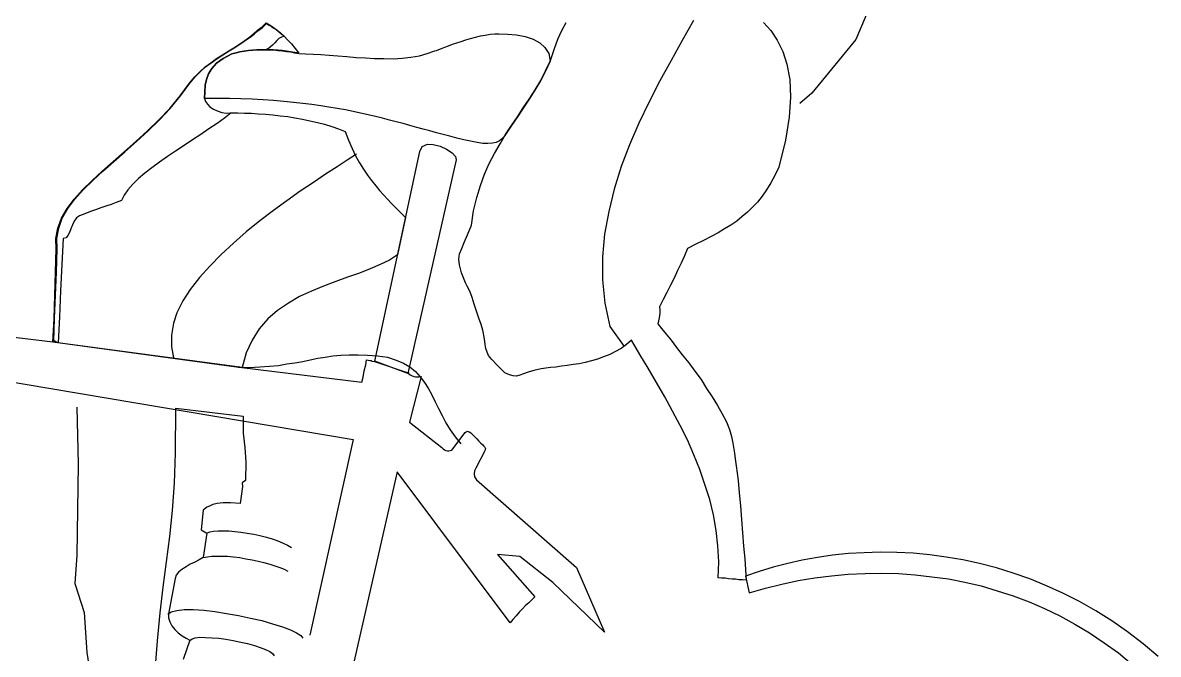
# Model space of a CAD drawing. Header units: millimetres. Extents: x 0 to 35, y -2 to 2.
# Drawn here: x 27.351 to 28.189, y 0.568 to 1.034 of the extents above; entities that cross this region are included whole.
import ezdxf

# ---------------------------------------------------------------- set-up
doc = ezdxf.new("R2010")
doc.units = ezdxf.units.MM
doc.layers.add('45-Biciklisti', color=7, linetype='Continuous')

# ---------------------------------------------------------------- blocks, each defined once
blk = doc.blocks.new('Cyclist 10 - Side view')
for p, q in [((-0.02385, 1.0461), (-0.03409, 1.02169)), ((-0.03409, 1.02169), (-0.06647, 0.98217)), ((-0.06647, 0.98217), (-0.07545, 0.97446)), ((-0.98946, 0.82526), (-0.40488, 0.72655)), ((-0.60883, 0.75034), (-0.60781, 0.7083)), ((-0.40488, 0.72655), (-0.43679, 0.58207)), ((-0.60781, 0.7083), (-0.60867, 0.64122)), ((-0.60867, 0.64122), (-0.61025, 0.62035)), ((-0.61025, 0.62035), (-0.60348, 0.59886)), ((-0.60348, 0.59886), (-0.60151, 0.56933)), ((-0.60151, 0.56933), (-0.59568, 0.53531))]:
    blk.add_line(p, q)
at = {"linetype": 'Continuous'}
for p, q in [((-0.4754, 1.02852), (-0.47212, 1.0311)), ((-0.47518, 1.02799), (-0.4719, 1.03057)), ((-0.47212, 1.0311), (-0.46907, 1.03396)), ((-0.4719, 1.03057), (-0.46885, 1.03343)), ((-0.46907, 1.03396), (-0.46536, 1.03188)), ((-0.46885, 1.03343), (-0.46687, 1.03226)), ((-0.46687, 1.03226), (-0.46515, 1.03135)), ((-0.46536, 1.03188), (-0.46195, 1.02931)), ((-0.46515, 1.03135), (-0.46343, 1.03019)), ((-0.25089, 1.0283), (-0.24786, 1.03425)), ((-0.15377, 1.03564), (-0.16209, 1.02107)), ((-0.10212, 1.03432), (-0.09691, 1.02826)), ((-0.4839, 1.0217), (-0.48116, 1.0238)), ((-0.48364, 1.02168), (-0.48093, 1.02353)), ((-0.48116, 1.0238), (-0.47816, 1.02616)), ((-0.48093, 1.02353), (-0.47793, 1.02562)), ((-0.47816, 1.02616), (-0.4754, 1.02852)), ((-0.47793, 1.02562), (-0.47518, 1.02799)), ((-0.46343, 1.03019), (-0.46172, 1.02903)), ((-0.46195, 1.02931), (-0.45878, 1.027)), ((-0.46172, 1.02903), (-0.46025, 1.02789)), ((-0.45964, 1.02244), (-0.46129, 1.02101)), ((-0.46025, 1.02789), (-0.4588, 1.02675)), ((-0.45777, 1.02332), (-0.45964, 1.02244)), ((-0.4588, 1.02675), (-0.45736, 1.02536)), ((-0.45878, 1.027), (-0.4559, 1.02421)), ((-0.45592, 1.02396), (-0.45777, 1.02332)), ((-0.45736, 1.02536), (-0.45592, 1.02396)), ((-0.4559, 1.02421), (-0.45328, 1.02144)), ((-0.32169, 1.02154), (-0.31827, 1.02257)), ((-0.31827, 1.02257), (-0.31461, 1.02333)), ((-0.31461, 1.02333), (-0.31092, 1.02434)), ((-0.31092, 1.02434), (-0.30754, 1.02485)), ((-0.30754, 1.02485), (-0.30387, 1.02561)), ((-0.30387, 1.02561), (-0.30051, 1.02586)), ((-0.30051, 1.02586), (-0.29742, 1.02589)), ((-0.29742, 1.02589), (-0.291, 1.02566)), ((-0.291, 1.02566), (-0.28434, 1.02516)), ((-0.28434, 1.02516), (-0.278, 1.02391)), ((-0.278, 1.02391), (-0.27222, 1.02193)), ((-0.25395, 1.02184), (-0.25089, 1.0283)), ((-0.09691, 1.02826), (-0.09203, 1.02119)), ((-0.49663, 1.01339), (-0.49177, 1.01636)), ((-0.49637, 1.01337), (-0.49151, 1.01634)), ((-0.49177, 1.01636), (-0.48933, 1.01798)), ((-0.49151, 1.01634), (-0.48907, 1.01796)), ((-0.48933, 1.01798), (-0.48661, 1.01983)), ((-0.48907, 1.01796), (-0.48636, 1.01982)), ((-0.48661, 1.01983), (-0.4839, 1.0217)), ((-0.48636, 1.01982), (-0.48364, 1.02168)), ((-0.47909, 1.01387), (-0.4822, 1.01358)), ((-0.4822, 1.01358), (-0.47909, 1.01387)), ((-0.47909, 1.01387), (-0.4822, 1.01358)), ((-0.47597, 1.01415), (-0.47909, 1.01387)), ((-0.47909, 1.01387), (-0.47597, 1.01415)), ((-0.47597, 1.01415), (-0.47909, 1.01387)), ((-0.47288, 1.01417), (-0.47597, 1.01415)), ((-0.47597, 1.01415), (-0.47288, 1.01417)), ((-0.47288, 1.01417), (-0.47597, 1.01415)), ((-0.46979, 1.0142), (-0.47288, 1.01417)), ((-0.47288, 1.01417), (-0.46979, 1.0142)), ((-0.46979, 1.0142), (-0.47288, 1.01417)), ((-0.46769, 1.01481), (-0.46979, 1.0142)), ((-0.4667, 1.01422), (-0.46979, 1.0142)), ((-0.46979, 1.0142), (-0.46672, 1.01396)), ((-0.46603, 1.01622), (-0.46769, 1.01481)), ((-0.46672, 1.01396), (-0.46362, 1.01398)), ((-0.46362, 1.01398), (-0.4667, 1.01422)), ((-0.46438, 1.01765), (-0.46603, 1.01622)), ((-0.4627, 1.01933), (-0.46438, 1.01765)), ((-0.46055, 1.01375), (-0.46362, 1.01398)), ((-0.46362, 1.01398), (-0.46057, 1.0135)), ((-0.46129, 1.02101), (-0.4627, 1.01933)), ((-0.45723, 1.0135), (-0.46055, 1.01375)), ((-0.45328, 1.02144), (-0.45042, 1.0184)), ((-0.45042, 1.0184), (-0.44783, 1.01511)), ((-0.44783, 1.01511), (-0.44501, 1.01155)), ((-0.34341, 1.01366), (-0.34181, 1.01431)), ((-0.34181, 1.01431), (-0.33968, 1.01518)), ((-0.33968, 1.01518), (-0.3373, 1.01603)), ((-0.3373, 1.01603), (-0.33464, 1.01711)), ((-0.33464, 1.01711), (-0.33173, 1.01818)), ((-0.33173, 1.01818), (-0.32856, 1.01924)), ((-0.32856, 1.01924), (-0.32513, 1.02026)), ((-0.32513, 1.02026), (-0.32169, 1.02154)), ((-0.27222, 1.02193), (-0.26728, 1.01924)), ((-0.26728, 1.01924), (-0.26342, 1.01586)), ((-0.26342, 1.01586), (-0.26067, 1.01127)), ((-0.25925, 1.00627), (-0.25657, 1.01431)), ((-0.25657, 1.01431), (-0.25395, 1.02184)), ((-0.16209, 1.02107), (-0.17041, 1.00626)), ((-0.09203, 1.02119), (-0.08803, 1.0129)), ((-0.50991, 1.0046), (-0.50582, 1.00765)), ((-0.50965, 1.00458), (-0.50531, 1.00761)), ((-0.50582, 1.00765), (-0.50124, 1.01039)), ((-0.50092, 1.00779), (-0.50581, 1.00429)), ((-0.50581, 1.00429), (-0.50092, 1.00779)), ((-0.50092, 1.00779), (-0.50581, 1.00429)), ((-0.50531, 1.00761), (-0.50097, 1.01037)), ((-0.50124, 1.01039), (-0.49663, 1.01339)), ((-0.50097, 1.01037), (-0.49637, 1.01337)), ((-0.49448, 1.01117), (-0.50092, 1.00779)), ((-0.50092, 1.00779), (-0.49448, 1.01117)), ((-0.49448, 1.01117), (-0.50092, 1.00779)), ((-0.49133, 1.01195), (-0.49448, 1.01117)), ((-0.49448, 1.01117), (-0.49133, 1.01195)), ((-0.49133, 1.01195), (-0.49448, 1.01117)), ((-0.48845, 1.01252), (-0.49133, 1.01195)), ((-0.49133, 1.01195), (-0.48845, 1.01252)), ((-0.48845, 1.01252), (-0.49133, 1.01195)), ((-0.48533, 1.01305), (-0.48845, 1.01252)), ((-0.48845, 1.01252), (-0.48533, 1.01305)), ((-0.48533, 1.01305), (-0.48845, 1.01252)), ((-0.4822, 1.01358), (-0.48533, 1.01305)), ((-0.48533, 1.01305), (-0.4822, 1.01358)), ((-0.4822, 1.01358), (-0.48533, 1.01305)), ((-0.46057, 1.0135), (-0.45724, 1.01325)), ((-0.45724, 1.01325), (-0.45419, 1.01276)), ((-0.45417, 1.01302), (-0.45723, 1.0135)), ((-0.45419, 1.01276), (-0.45112, 1.01252)), ((-0.45112, 1.01252), (-0.45417, 1.01302)), ((-0.44806, 1.01204), (-0.45112, 1.01252)), ((-0.45112, 1.01252), (-0.44808, 1.01178)), ((-0.44808, 1.01178), (-0.44503, 1.01129)), ((-0.44501, 1.01155), (-0.44806, 1.01204)), ((-0.44503, 1.01129), (-0.44014, 1.01118)), ((-0.44014, 1.01118), (-0.43449, 1.01101)), ((-0.43449, 1.01101), (-0.42886, 1.01059)), ((-0.42886, 1.01059), (-0.42272, 1.01013)), ((-0.42272, 1.01013), (-0.41631, 1.00964)), ((-0.41631, 1.00964), (-0.40966, 1.00914)), ((-0.40966, 1.00914), (-0.40277, 1.00835)), ((-0.40277, 1.00835), (-0.39583, 1.00809)), ((-0.39583, 1.00809), (-0.38918, 1.00759)), ((-0.38918, 1.00759), (-0.38223, 1.00758)), ((-0.38223, 1.00758), (-0.37528, 1.00757)), ((-0.37528, 1.00757), (-0.36881, 1.00786)), ((-0.36881, 1.00786), (-0.36232, 1.00865)), ((-0.36232, 1.00865), (-0.35606, 1.00972)), ((-0.35606, 1.00972), (-0.35027, 1.01134)), ((-0.35027, 1.01134), (-0.34472, 1.01324)), ((-0.34472, 1.01324), (-0.34341, 1.01366)), ((-0.25954, 1.00577), (-0.26294, 0.99831)), ((-0.26292, 0.99857), (-0.25925, 1.00627)), ((-0.26067, 1.01127), (-0.25954, 1.00577)), ((-0.17041, 1.00626), (-0.17876, 0.99118)), ((-0.08803, 1.0129), (-0.08489, 1.00341)), ((-0.52177, 0.99417), (-0.51788, 0.998)), ((-0.52151, 0.99415), (-0.51762, 0.99798)), ((-0.51788, 0.998), (-0.514, 1.00157)), ((-0.51762, 0.99798), (-0.51374, 1.00155)), ((-0.514, 1.00157), (-0.50991, 1.0046)), ((-0.51374, 1.00155), (-0.50965, 1.00458)), ((-0.50919, 1.00043), (-0.51155, 0.99649)), ((-0.51155, 0.99649), (-0.50919, 1.00043)), ((-0.50919, 1.00043), (-0.51155, 0.99649)), ((-0.50581, 1.00429), (-0.50919, 1.00043)), ((-0.50919, 1.00043), (-0.50581, 1.00429)), ((-0.50581, 1.00429), (-0.50919, 1.00043)), ((-0.26294, 0.99831), (-0.26683, 0.99114)), ((-0.26655, 0.99138), (-0.26292, 0.99857)), ((-0.08489, 1.00341), (-0.0829, 0.99218)), ((-0.53262, 0.98006), (-0.52572, 0.98958)), ((-0.53236, 0.98004), (-0.52547, 0.98956)), ((-0.52572, 0.98958), (-0.52177, 0.99417)), ((-0.52547, 0.98956), (-0.52151, 0.99415)), ((-0.51316, 0.99223), (-0.514, 0.98792)), ((-0.514, 0.98792), (-0.51316, 0.99223)), ((-0.51316, 0.99223), (-0.514, 0.98792)), ((-0.51155, 0.99649), (-0.51316, 0.99223)), ((-0.51316, 0.99223), (-0.51155, 0.99649)), ((-0.51155, 0.99649), (-0.51316, 0.99223)), ((-0.26683, 0.99114), (-0.27095, 0.98424)), ((-0.27067, 0.98447), (-0.26655, 0.99138)), ((-0.17876, 0.99118), (-0.18661, 0.9758)), ((-0.0829, 0.99218), (-0.08233, 0.97926)), ((-0.51437, 0.98306), (-0.51448, 0.97817)), ((-0.51448, 0.97817), (-0.51437, 0.98306)), ((-0.51437, 0.98306), (-0.51448, 0.97817)), ((-0.514, 0.98792), (-0.51437, 0.98306)), ((-0.51437, 0.98306), (-0.514, 0.98792)), ((-0.514, 0.98792), (-0.51437, 0.98306)), ((-0.27505, 0.9776), (-0.27067, 0.98447)), ((-0.27095, 0.98424), (-0.27505, 0.9776)), ((-0.54027, 0.97085), (-0.53262, 0.98006)), ((-0.54002, 0.97083), (-0.53236, 0.98004)), ((-0.5052, 0.97824), (-0.51448, 0.97817)), ((-0.51448, 0.97817), (-0.51387, 0.97606)), ((-0.51448, 0.97817), (-0.51387, 0.97606)), ((-0.51387, 0.97606), (-0.51248, 0.9739)), ((-0.51387, 0.97606), (-0.51248, 0.9739)), ((-0.51248, 0.9739), (-0.51057, 0.97195)), ((-0.51248, 0.9739), (-0.51057, 0.97195)), ((-0.51057, 0.97195), (-0.50787, 0.97021)), ((-0.51057, 0.97195), (-0.50787, 0.97021)), ((-0.49621, 0.97808), (-0.5052, 0.97824)), ((-0.48772, 0.97796), (-0.49621, 0.97808)), ((-0.47951, 0.97759), (-0.48772, 0.97796)), ((-0.47129, 0.97722), (-0.47951, 0.97759)), ((-0.46362, 0.97664), (-0.47129, 0.97722)), ((-0.45619, 0.97608), (-0.46362, 0.97664)), ((-0.44904, 0.97529), (-0.45619, 0.97608)), ((-0.44214, 0.97451), (-0.44904, 0.97529)), ((-0.43551, 0.97375), (-0.44214, 0.97451)), ((-0.42889, 0.97273), (-0.43551, 0.97375)), ((-0.42278, 0.97176), (-0.42889, 0.97273)), ((-0.27505, 0.9776), (-0.27942, 0.97098)), ((-0.27941, 0.97123), (-0.27505, 0.9776)), ((-0.18661, 0.9758), (-0.19426, 0.95991)), ((-0.08233, 0.97926), (-0.08319, 0.9644)), ((-0.54837, 0.96245), (-0.54027, 0.97085)), ((-0.54786, 0.96241), (-0.54002, 0.97083)), ((-0.50787, 0.97021), (-0.50514, 0.96897)), ((-0.50787, 0.97021), (-0.50514, 0.96897)), ((-0.49987, 0.96367), (-0.50532, 0.95971)), ((-0.50514, 0.96897), (-0.50186, 0.96795)), ((-0.50514, 0.96897), (-0.50186, 0.96795)), ((-0.50186, 0.96795), (-0.49855, 0.96745)), ((-0.50186, 0.96795), (-0.49855, 0.96745)), ((-0.49493, 0.96768), (-0.49987, 0.96367)), ((-0.49855, 0.96745), (-0.49493, 0.96768)), ((-0.49855, 0.96745), (-0.49493, 0.96768)), ((-0.49493, 0.96768), (-0.49005, 0.96757)), ((-0.49005, 0.96757), (-0.48516, 0.96746)), ((-0.48516, 0.96746), (-0.48003, 0.96733)), ((-0.48003, 0.96733), (-0.4749, 0.96695)), ((-0.4749, 0.96695), (-0.46953, 0.96654)), ((-0.46953, 0.96654), (-0.46415, 0.96613)), ((-0.46415, 0.96613), (-0.4588, 0.96547)), ((-0.4588, 0.96547), (-0.45318, 0.96479)), ((-0.45318, 0.96479), (-0.44784, 0.96387)), ((-0.44784, 0.96387), (-0.44225, 0.96293)), ((-0.41668, 0.97079), (-0.42278, 0.97176)), ((-0.41057, 0.96981), (-0.41668, 0.97079)), ((-0.40499, 0.96862), (-0.41057, 0.96981)), ((-0.39942, 0.96742), (-0.40499, 0.96862)), ((-0.39384, 0.96622), (-0.39942, 0.96742)), ((-0.38855, 0.9648), (-0.39384, 0.96622)), ((-0.38323, 0.96362), (-0.38855, 0.9648)), ((-0.37819, 0.96221), (-0.38323, 0.96362)), ((-0.28811, 0.95824), (-0.28377, 0.96461)), ((-0.28377, 0.96461), (-0.28811, 0.95824)), ((-0.28377, 0.96461), (-0.27941, 0.97123)), ((-0.27942, 0.97098), (-0.28377, 0.96461)), ((-0.08319, 0.9644), (-0.08603, 0.94735)), ((-0.55671, 0.95433), (-0.54837, 0.96245)), ((-0.55619, 0.95429), (-0.54786, 0.96241)), ((-0.51128, 0.95579), (-0.51726, 0.9516)), ((-0.50532, 0.95971), (-0.51128, 0.95579)), ((-0.44225, 0.96293), (-0.43692, 0.96176)), ((-0.43692, 0.96176), (-0.43135, 0.96057)), ((-0.43135, 0.96057), (-0.42606, 0.95913)), ((-0.42606, 0.95913), (-0.42077, 0.95745)), ((-0.42077, 0.95745), (-0.41575, 0.95578)), ((-0.41575, 0.95578), (-0.41075, 0.95386)), ((-0.37313, 0.96106), (-0.37819, 0.96221)), ((-0.36808, 0.95965), (-0.37313, 0.96106)), ((-0.36303, 0.95823), (-0.36808, 0.95965)), ((-0.35799, 0.95683), (-0.36303, 0.95823)), ((-0.3532, 0.95543), (-0.35799, 0.95683)), ((-0.3484, 0.9543), (-0.3532, 0.95543)), ((-0.29247, 0.95162), (-0.28811, 0.95824)), ((-0.28811, 0.95824), (-0.29247, 0.95162)), ((-0.19426, 0.95991), (-0.20113, 0.94395)), ((-0.56528, 0.94647), (-0.55671, 0.95433)), ((-0.56477, 0.94643), (-0.55619, 0.95429)), ((-0.52347, 0.94769), (-0.52971, 0.94353)), ((-0.51726, 0.9516), (-0.52347, 0.94769)), ((-0.41075, 0.95386), (-0.40839, 0.9475)), ((-0.40839, 0.9475), (-0.40576, 0.94138)), ((-0.34335, 0.95289), (-0.3484, 0.9543)), ((-0.33857, 0.95149), (-0.34335, 0.95289)), ((-0.3335, 0.95034), (-0.33857, 0.95149)), ((-0.32846, 0.94893), (-0.3335, 0.95034)), ((-0.3234, 0.94777), (-0.32846, 0.94893)), ((-0.31834, 0.94662), (-0.3234, 0.94777)), ((-0.29694, 0.94706), (-0.29935, 0.9457)), ((-0.29448, 0.94894), (-0.29694, 0.94706)), ((-0.2966, 0.94472), (-0.29247, 0.95162)), ((-0.29247, 0.95162), (-0.29448, 0.94894)), ((-0.08603, 0.94735), (-0.09086, 0.92763)), ((-0.58209, 0.93178), (-0.57384, 0.93888)), ((-0.58158, 0.93174), (-0.57333, 0.93884)), ((-0.57384, 0.93888), (-0.56528, 0.94647)), ((-0.57333, 0.93884), (-0.56477, 0.94643)), ((-0.53595, 0.93936), (-0.54191, 0.93544)), ((-0.52971, 0.94353), (-0.53595, 0.93936)), ((-0.40576, 0.94138), (-0.4031, 0.93577)), ((-0.38905, 0.78433), (-0.35572, 0.93915)), ((-0.35572, 0.93915), (-0.3539, 0.94287)), ((-0.3539, 0.94287), (-0.35018, 0.94439)), ((-0.35018, 0.94439), (-0.34581, 0.94432)), ((-0.34581, 0.94432), (-0.34076, 0.94291)), ((-0.34076, 0.94291), (-0.33603, 0.94075)), ((-0.33603, 0.94075), (-0.33185, 0.93811)), ((-0.31351, 0.94574), (-0.31834, 0.94662)), ((-0.3092, 0.94489), (-0.31351, 0.94574)), ((-0.30559, 0.94489), (-0.3092, 0.94489)), ((-0.30223, 0.94515), (-0.30559, 0.94489)), ((-0.29935, 0.9457), (-0.30223, 0.94515)), ((-0.30075, 0.93757), (-0.2966, 0.94472)), ((-0.20113, 0.94395), (-0.20723, 0.92793)), ((-0.5901, 0.92466), (-0.58209, 0.93178)), ((-0.58958, 0.92462), (-0.58158, 0.93174)), ((-0.54789, 0.93126), (-0.55337, 0.92704)), ((-0.54191, 0.93544), (-0.54789, 0.93126)), ((-0.40926, 0.93263), (-0.41683, 0.92779)), ((-0.4025, 0.93702), (-0.40926, 0.93263)), ((-0.4031, 0.93577), (-0.40014, 0.93066)), ((-0.40014, 0.93066), (-0.39739, 0.92607)), ((-0.3289, 0.933), (-0.3645, 0.77527)), ((-0.33185, 0.93811), (-0.32949, 0.93536)), ((-0.32949, 0.93536), (-0.3289, 0.933)), ((-0.30806, 0.92241), (-0.30465, 0.93014)), ((-0.30465, 0.93014), (-0.30075, 0.93757)), ((-0.59757, 0.91776), (-0.5901, 0.92466)), ((-0.59705, 0.91772), (-0.58958, 0.92462)), ((-0.55855, 0.92305), (-0.56323, 0.91903)), ((-0.55337, 0.92704), (-0.55855, 0.92305)), ((-0.42524, 0.92225), (-0.43418, 0.91623)), ((-0.41683, 0.92779), (-0.42524, 0.92225)), ((-0.39739, 0.92607), (-0.39438, 0.92172)), ((-0.39438, 0.92172), (-0.39133, 0.91763)), ((-0.31103, 0.91388), (-0.30806, 0.92241)), ((-0.20723, 0.92793), (-0.21235, 0.91132)), ((-0.09086, 0.92763), (-0.09391, 0.92143)), ((-0.60453, 0.91082), (-0.59757, 0.91776)), ((-0.60401, 0.91078), (-0.59705, 0.91772)), ((-0.5674, 0.91497), (-0.57106, 0.91087)), ((-0.56323, 0.91903), (-0.5674, 0.91497)), ((-0.43418, 0.91623), (-0.44394, 0.90976)), ((-0.39133, 0.91763), (-0.38828, 0.91379)), ((-0.38828, 0.91379), (-0.38546, 0.91023)), ((-0.31375, 0.90508), (-0.31103, 0.91388)), ((-0.09689, 0.91599), (-0.10012, 0.91082)), ((-0.09391, 0.92143), (-0.09689, 0.91599)), ((-0.61072, 0.90382), (-0.60453, 0.91082)), ((-0.61021, 0.90378), (-0.60401, 0.91078)), ((-0.57393, 0.90696), (-0.57577, 0.90298)), ((-0.57106, 0.91087), (-0.57393, 0.90696)), ((-0.44394, 0.90976), (-0.45374, 0.90277)), ((-0.38546, 0.91023), (-0.38236, 0.90691)), ((-0.38236, 0.90691), (-0.3795, 0.90387)), ((-0.31604, 0.89521), (-0.31375, 0.90508)), ((-0.21235, 0.91132), (-0.21642, 0.89489)), ((-0.1033, 0.90618), (-0.10672, 0.9018)), ((-0.10012, 0.91082), (-0.1033, 0.90618)), ((-0.62002, 0.88984), (-0.61587, 0.89699)), ((-0.6195, 0.8898), (-0.61536, 0.89695)), ((-0.61587, 0.89699), (-0.61072, 0.90382)), ((-0.61536, 0.89695), (-0.61021, 0.90378)), ((-0.59112, 0.89744), (-0.59509, 0.89594)), ((-0.58742, 0.8987), (-0.59112, 0.89744)), ((-0.58346, 0.89996), (-0.58742, 0.8987)), ((-0.57975, 0.90148), (-0.58346, 0.89996)), ((-0.57577, 0.90298), (-0.57975, 0.90148)), ((-0.45374, 0.90277), (-0.46381, 0.89555)), ((-0.3795, 0.90387), (-0.37664, 0.90081)), ((-0.37664, 0.90081), (-0.37402, 0.89804)), ((-0.37402, 0.89804), (-0.37138, 0.89552)), ((-0.11036, 0.89796), (-0.11398, 0.89436)), ((-0.10672, 0.9018), (-0.11036, 0.89796)), ((-0.62288, 0.8826), (-0.62002, 0.88984)), ((-0.62212, 0.88254), (-0.6195, 0.8898)), ((-0.60894, 0.89003), (-0.61066, 0.88759)), ((-0.60674, 0.89167), (-0.60894, 0.89003)), ((-0.60277, 0.89318), (-0.60674, 0.89167)), ((-0.5988, 0.89468), (-0.60277, 0.89318)), ((-0.59509, 0.89594), (-0.5988, 0.89468)), ((-0.46381, 0.89555), (-0.47367, 0.8878)), ((-0.36637, 0.89026), (-0.3723, 0.86289)), ((-0.37138, 0.89552), (-0.36875, 0.89275)), ((-0.36875, 0.89275), (-0.36637, 0.89026)), ((-0.3176, 0.88477), (-0.31604, 0.89521)), ((-0.21642, 0.89489), (-0.21949, 0.87813)), ((-0.11783, 0.89105), (-0.12194, 0.88776)), ((-0.11398, 0.89436), (-0.11783, 0.89105)), ((-0.62423, 0.87497), (-0.62288, 0.8826)), ((-0.62346, 0.87491), (-0.62212, 0.88254)), ((-0.61313, 0.88211), (-0.61412, 0.87935)), ((-0.6119, 0.88485), (-0.61313, 0.88211)), ((-0.61066, 0.88759), (-0.6119, 0.88485)), ((-0.4838, 0.87981), (-0.49318, 0.8715)), ((-0.47367, 0.8878), (-0.4838, 0.87981)), ((-0.32047, 0.87752), (-0.3176, 0.88477)), ((-0.13087, 0.88199), (-0.13574, 0.87901)), ((-0.12629, 0.88474), (-0.13087, 0.88199)), ((-0.12194, 0.88776), (-0.12629, 0.88474)), ((-0.62404, 0.86723), (-0.62423, 0.87497)), ((-0.62328, 0.86717), (-0.62346, 0.87491)), ((-0.61884, 0.87482), (-0.61978, 0.85558)), ((-0.61673, 0.87543), (-0.61884, 0.87482)), ((-0.61531, 0.87713), (-0.61673, 0.87543)), ((-0.61412, 0.87935), (-0.61531, 0.87713)), ((-0.49318, 0.8715), (-0.50231, 0.86318)), ((-0.32482, 0.86754), (-0.32294, 0.87204)), ((-0.32294, 0.87204), (-0.32047, 0.87752)), ((-0.21949, 0.87813), (-0.22101, 0.86125)), ((-0.14646, 0.87338), (-0.15207, 0.87072)), ((-0.14084, 0.87631), (-0.14646, 0.87338)), ((-0.13574, 0.87901), (-0.14084, 0.87631)), ((-0.62457, 0.85001), (-0.62404, 0.86723)), ((-0.6238, 0.84995), (-0.62328, 0.86717)), ((-0.50231, 0.86318), (-0.51069, 0.85454)), ((-0.3723, 0.86289), (-0.378, 0.85894)), ((-0.32696, 0.85973), (-0.32642, 0.86355)), ((-0.32642, 0.86355), (-0.32482, 0.86754)), ((-0.15823, 0.86758), (-0.16044, 0.86209)), ((-0.15207, 0.87072), (-0.15823, 0.86758)), ((-0.61978, 0.85558), (-0.62071, 0.83634)), ((-0.51069, 0.85454), (-0.51828, 0.84611)), ((-0.38495, 0.85561), (-0.39239, 0.85256)), ((-0.378, 0.85894), (-0.38495, 0.85561)), ((-0.32653, 0.85532), (-0.32696, 0.85973)), ((-0.3249, 0.84953), (-0.32653, 0.85532)), ((-0.22101, 0.86125), (-0.22101, 0.84426)), ((-0.16292, 0.8566), (-0.16565, 0.85114)), ((-0.16044, 0.86209), (-0.16292, 0.8566)), ((-0.62509, 0.83281), (-0.62457, 0.85001)), ((-0.62457, 0.83302), (-0.6238, 0.84995)), ((-0.40908, 0.84636), (-0.41782, 0.84315)), ((-0.40037, 0.8493), (-0.40908, 0.84636)), ((-0.39239, 0.85256), (-0.40037, 0.8493)), ((-0.32211, 0.8421), (-0.3249, 0.84953)), ((-0.16565, 0.85114), (-0.16812, 0.84566)), ((-0.51828, 0.84611), (-0.52512, 0.83735)), ((-0.42684, 0.83972), (-0.43561, 0.836)), ((-0.41782, 0.84315), (-0.42684, 0.83972)), ((-0.32075, 0.83969), (-0.32211, 0.8421)), ((-0.31897, 0.83595), (-0.32075, 0.83969)), ((-0.22101, 0.84426), (-0.21921, 0.82713)), ((-0.17083, 0.84047), (-0.17357, 0.83501)), ((-0.16812, 0.84566), (-0.17083, 0.84047)), ((-0.95176, 0.83739), (-0.62639, 0.79865)), ((-0.62562, 0.8156), (-0.62509, 0.83281)), ((-0.62533, 0.81608), (-0.62457, 0.83302)), ((-0.62071, 0.83634), (-0.62165, 0.81709)), ((-0.52512, 0.83735), (-0.53066, 0.82876)), ((-0.44441, 0.83204), (-0.45275, 0.82726)), ((-0.43561, 0.836), (-0.44441, 0.83204)), ((-0.31725, 0.83144), (-0.31897, 0.83595)), ((-0.31558, 0.82642), (-0.31725, 0.83144)), ((-0.17627, 0.8298), (-0.179, 0.82434)), ((-0.17357, 0.83501), (-0.17627, 0.8298)), ((-0.53066, 0.82876), (-0.53492, 0.82008)), ((-0.46064, 0.82167), (-0.4678, 0.81551)), ((-0.45275, 0.82726), (-0.46064, 0.82167)), ((-0.31392, 0.82115), (-0.31558, 0.82642)), ((-0.31223, 0.81613), (-0.31392, 0.82115)), ((-0.21921, 0.82713), (-0.21563, 0.80986)), ((-0.179, 0.82434), (-0.17864, 0.82226)), ((-0.17864, 0.82226), (-0.17858, 0.81968)), ((-0.62641, 0.7984), (-0.62562, 0.8156)), ((-0.62584, 0.79913), (-0.62533, 0.81608)), ((-0.62165, 0.81709), (-0.62259, 0.79786)), ((-0.53492, 0.82008), (-0.53757, 0.81229)), ((-0.4678, 0.81551), (-0.47427, 0.80828)), ((-0.31053, 0.81137), (-0.31223, 0.81613)), ((-0.17909, 0.81636), (-0.18021, 0.81182)), ((-0.17858, 0.81968), (-0.17909, 0.81636)), ((-0.53757, 0.81229), (-0.53899, 0.80364)), ((-0.47427, 0.80828), (-0.47954, 0.79992)), ((-0.30931, 0.80715), (-0.31053, 0.81137)), ((-0.30798, 0.80087), (-0.30931, 0.80715)), ((-0.21563, 0.80986), (-0.2049, 0.79515)), ((-0.18021, 0.81182), (-0.17737, 0.80851)), ((-0.17737, 0.80851), (-0.17407, 0.8044)), ((-0.17407, 0.8044), (-0.1703, 0.79974)), ((-0.48674, 0.77962), (-0.62641, 0.7984)), ((-0.62639, 0.79865), (-0.49463, 0.78074)), ((-0.62507, 0.79907), (-0.62584, 0.79913)), ((-0.62409, 0.79848), (-0.62507, 0.79907)), ((-0.62333, 0.79817), (-0.62409, 0.79848)), ((-0.62259, 0.79786), (-0.62333, 0.79817)), ((-0.53899, 0.80364), (-0.53889, 0.79488)), ((-0.47954, 0.79992), (-0.48385, 0.79047)), ((-0.30751, 0.79672), (-0.30798, 0.80087)), ((-0.30698, 0.79359), (-0.30751, 0.79672)), ((-0.20324, 0.79656), (-0.20732, 0.79378)), ((-0.19965, 0.7999), (-0.20324, 0.79656)), ((-0.19349, 0.78939), (-0.19965, 0.7999)), ((-0.1703, 0.79974), (-0.16632, 0.79455)), ((-0.53889, 0.79488), (-0.53743, 0.7868)), ((-0.48385, 0.79047), (-0.48674, 0.77962)), ((-0.42564, 0.78736), (-0.41991, 0.78821)), ((-0.41991, 0.78821), (-0.41395, 0.78879)), ((-0.41395, 0.78879), (-0.40799, 0.78912)), ((-0.40799, 0.78912), (-0.4013, 0.78912)), ((-0.4013, 0.78912), (-0.39437, 0.78886)), ((-0.39437, 0.78886), (-0.38695, 0.7883)), ((-0.38695, 0.7883), (-0.37956, 0.78722)), ((-0.30615, 0.79095), (-0.30698, 0.79359)), ((-0.30504, 0.78855), (-0.30615, 0.79095)), ((-0.30269, 0.78554), (-0.30504, 0.78855)), ((-0.22015, 0.78755), (-0.22465, 0.78582)), ((-0.21564, 0.78926), (-0.22015, 0.78755)), ((-0.21136, 0.79151), (-0.21564, 0.78926)), ((-0.20732, 0.79378), (-0.21136, 0.79151)), ((-0.18731, 0.77914), (-0.19349, 0.78939)), ((-0.16632, 0.79455), (-0.1621, 0.78908)), ((-0.1621, 0.78908), (-0.1574, 0.78306)), ((-0.49463, 0.78074), (-0.48699, 0.77964)), ((-0.48981, 0.77985), (-0.48158, 0.77975)), ((-0.48699, 0.77964), (-0.39846, 0.76883)), ((-0.48158, 0.77975), (-0.47381, 0.78019)), ((-0.47381, 0.78019), (-0.46657, 0.78067)), ((-0.46657, 0.78067), (-0.46009, 0.78122)), ((-0.46009, 0.78122), (-0.45384, 0.78227)), ((-0.45384, 0.78227), (-0.44784, 0.78311)), ((-0.44784, 0.78311), (-0.4421, 0.78423)), ((-0.4421, 0.78423), (-0.43661, 0.78535)), ((-0.43661, 0.78535), (-0.43111, 0.78649)), ((-0.43111, 0.78649), (-0.42564, 0.78736)), ((-0.39679, 0.7772), (-0.39568, 0.78174)), ((-0.39568, 0.78174), (-0.39516, 0.78531)), ((-0.39516, 0.78531), (-0.39261, 0.78487)), ((-0.39261, 0.78487), (-0.39159, 0.78479)), ((-0.39159, 0.78479), (-0.39084, 0.78447)), ((-0.39084, 0.78447), (-0.38907, 0.78408)), ((-0.38907, 0.78408), (-0.36446, 0.77579)), ((-0.3645, 0.77527), (-0.38905, 0.78433)), ((-0.37956, 0.78722), (-0.37328, 0.7852)), ((-0.37328, 0.7852), (-0.36778, 0.78299)), ((-0.36778, 0.78299), (-0.36311, 0.78006)), ((-0.36311, 0.78006), (-0.35899, 0.77666)), ((-0.29887, 0.78165), (-0.30269, 0.78554)), ((-0.29313, 0.7758), (-0.29887, 0.78165)), ((-0.26275, 0.77917), (-0.26613, 0.77866)), ((-0.25937, 0.77969), (-0.26275, 0.77917)), ((-0.25549, 0.77991), (-0.25937, 0.77969)), ((-0.25131, 0.78063), (-0.25549, 0.77991)), ((-0.24715, 0.78108), (-0.25131, 0.78063)), ((-0.24272, 0.78178), (-0.24715, 0.78108)), ((-0.23829, 0.78247), (-0.24272, 0.78178)), ((-0.23385, 0.78342), (-0.23829, 0.78247)), ((-0.22912, 0.78462), (-0.23385, 0.78342)), ((-0.22465, 0.78582), (-0.22912, 0.78462)), ((-0.18115, 0.76863), (-0.18731, 0.77914)), ((-0.1574, 0.78306), (-0.15296, 0.77706)), ((-0.39846, 0.76883), (-0.39765, 0.77264)), ((-0.39765, 0.77264), (-0.39679, 0.7772)), ((-0.36446, 0.77579), (-0.36375, 0.77495)), ((-0.36375, 0.77495), (-0.36277, 0.77437)), ((-0.35488, 0.77301), (-0.36334, 0.73941)), ((-0.36277, 0.77437), (-0.36178, 0.77379)), ((-0.36178, 0.77379), (-0.36028, 0.77316)), ((-0.36028, 0.77316), (-0.35902, 0.7728)), ((-0.35902, 0.7728), (-0.35748, 0.77269)), ((-0.35899, 0.77666), (-0.35542, 0.77279)), ((-0.35748, 0.77269), (-0.35618, 0.77285)), ((-0.35618, 0.77285), (-0.35488, 0.77301)), ((-0.35542, 0.77279), (-0.35237, 0.7687)), ((-0.28964, 0.77425), (-0.29313, 0.7758)), ((-0.28687, 0.77352), (-0.28964, 0.77425)), ((-0.28431, 0.77333), (-0.28687, 0.77352)), ((-0.28194, 0.77393), (-0.28431, 0.77333)), ((-0.27929, 0.77502), (-0.28194, 0.77393)), ((-0.27585, 0.7763), (-0.27929, 0.77502)), ((-0.27163, 0.77752), (-0.27585, 0.7763)), ((-0.26613, 0.77866), (-0.27163, 0.77752)), ((-0.15296, 0.77706), (-0.14829, 0.77079)), ((-0.14829, 0.77079), (-0.14414, 0.76429)), ((-0.35237, 0.7687), (-0.34962, 0.76437)), ((-0.34962, 0.76437), (-0.34689, 0.75953)), ((-0.17499, 0.75813), (-0.18115, 0.76863)), ((-0.14414, 0.76429), (-0.13998, 0.75805)), ((-0.34689, 0.75953), (-0.34444, 0.75445)), ((-0.34444, 0.75445), (-0.342, 0.74938)), ((-0.16937, 0.74741), (-0.17499, 0.75813)), ((-0.13998, 0.75805), (-0.13609, 0.75159)), ((-0.53606, 0.7164), (-0.53586, 0.7496)), ((-0.53586, 0.7496), (-0.48609, 0.74378)), ((-0.342, 0.74938), (-0.33929, 0.74428)), ((-0.16372, 0.73694), (-0.16937, 0.74741)), ((-0.13609, 0.75159), (-0.1327, 0.74541)), ((-0.48609, 0.74378), (-0.48602, 0.73116)), ((-0.36334, 0.73941), (-0.33953, 0.72061)), ((-0.33929, 0.74428), (-0.3366, 0.73893)), ((-0.3366, 0.73893), (-0.33338, 0.73379)), ((-0.1327, 0.74541), (-0.12953, 0.73951)), ((-0.12953, 0.73951), (-0.12738, 0.73394)), ((-0.48602, 0.73116), (-0.48474, 0.72076)), ((-0.33338, 0.73379), (-0.32965, 0.72862)), ((-0.33136, 0.71973), (-0.32222, 0.73166)), ((-0.32222, 0.73166), (-0.32166, 0.73213)), ((-0.32166, 0.73213), (-0.32086, 0.73259)), ((-0.32086, 0.73259), (-0.32009, 0.73253)), ((-0.32009, 0.73253), (-0.31934, 0.73222)), ((-0.31934, 0.73222), (-0.31811, 0.73135)), ((-0.31811, 0.73135), (-0.31691, 0.73023)), ((-0.31691, 0.73023), (-0.31548, 0.72884)), ((-0.31548, 0.72884), (-0.3138, 0.72716)), ((-0.15834, 0.72623), (-0.16372, 0.73694)), ((-0.12738, 0.73394), (-0.12572, 0.72866)), ((-0.48474, 0.72076), (-0.48402, 0.70989)), ((-0.33953, 0.72061), (-0.33857, 0.71976)), ((-0.32965, 0.72862), (-0.32541, 0.72341)), ((-0.3138, 0.72716), (-0.31214, 0.72523)), ((-0.31214, 0.72523), (-0.31071, 0.72384)), ((-0.31071, 0.72384), (-0.30924, 0.7227)), ((-0.30924, 0.7227), (-0.30855, 0.72162)), ((-0.30855, 0.72162), (-0.30785, 0.72079)), ((-0.30785, 0.72079), (-0.30739, 0.71999)), ((-0.1535, 0.71532), (-0.15834, 0.72623)), ((-0.12572, 0.72866), (-0.12479, 0.72396)), ((-0.12479, 0.72396), (-0.12356, 0.7164)), ((-0.53669, 0.6943), (-0.53606, 0.7164)), ((-0.33857, 0.71976), (-0.3376, 0.71892)), ((-0.3376, 0.71892), (-0.33661, 0.71833)), ((-0.33661, 0.71833), (-0.33533, 0.71823)), ((-0.33533, 0.71823), (-0.33431, 0.71815)), ((-0.33431, 0.71815), (-0.33326, 0.71834)), ((-0.33326, 0.71834), (-0.3322, 0.71877)), ((-0.3322, 0.71877), (-0.33136, 0.71973)), ((-0.30778, 0.71821), (-0.31442, 0.70532)), ((-0.30745, 0.71921), (-0.30778, 0.71821)), ((-0.30739, 0.71999), (-0.30745, 0.71921)), ((-0.14918, 0.70443), (-0.1535, 0.71532)), ((-0.12356, 0.7164), (-0.1231, 0.71224)), ((-0.1231, 0.71224), (-0.12246, 0.70704)), ((-0.48402, 0.70989), (-0.48428, 0.69627)), ((-0.31442, 0.70532), (-0.31535, 0.70333)), ((-0.14538, 0.69333), (-0.14918, 0.70443)), ((-0.12246, 0.70704), (-0.12095, 0.69637)), ((-0.48428, 0.69627), (-0.48671, 0.69465)), ((-0.37255, 0.70276), (-0.45951, 0.31846)), ((-0.28905, 0.59115), (-0.37255, 0.70276)), ((-0.31535, 0.70333), (-0.31575, 0.70131)), ((-0.31575, 0.70131), (-0.31541, 0.69896)), ((-0.31541, 0.69896), (-0.31404, 0.6968)), ((-0.31404, 0.6968), (-0.24013, 0.632)), ((-0.12095, 0.69637), (-0.12009, 0.6873)), ((-0.53822, 0.67408), (-0.53669, 0.6943)), ((-0.48667, 0.69181), (-0.48838, 0.67932)), ((-0.48671, 0.69465), (-0.48667, 0.69181)), ((-0.14184, 0.68224), (-0.14538, 0.69333)), ((-0.12009, 0.6873), (-0.11927, 0.67771)), ((-0.50513, 0.6793), (-0.50853, 0.67853)), ((-0.50072, 0.67974), (-0.50513, 0.6793)), ((-0.4953, 0.67985), (-0.50072, 0.67974)), ((-0.48838, 0.67932), (-0.4953, 0.67985)), ((-0.13909, 0.67097), (-0.14184, 0.68224)), ((-0.54019, 0.65491), (-0.53822, 0.67408)), ((-0.51554, 0.67442), (-0.51715, 0.65987)), ((-0.51443, 0.67537), (-0.51554, 0.67442)), ((-0.5128, 0.67654), (-0.51443, 0.67537)), ((-0.51093, 0.67742), (-0.5128, 0.67654)), ((-0.50853, 0.67853), (-0.51093, 0.67742)), ((-0.13713, 0.65949), (-0.13909, 0.67097)), ((-0.11927, 0.67771), (-0.11849, 0.66761)), ((-0.11849, 0.66761), (-0.11768, 0.65776)), ((-0.54261, 0.6363), (-0.54019, 0.65491)), ((-0.51715, 0.65987), (-0.51295, 0.65749)), ((-0.51295, 0.65749), (-0.51561, 0.63941)), ((-0.51295, 0.65749), (-0.51057, 0.65834)), ((-0.51057, 0.65834), (-0.50795, 0.65891)), ((-0.50795, 0.65891), (-0.50459, 0.65918)), ((-0.50459, 0.65918), (-0.50073, 0.65914)), ((-0.50073, 0.65914), (-0.49661, 0.65909)), ((-0.49661, 0.65909), (-0.49226, 0.65876)), ((-0.49226, 0.65876), (-0.48767, 0.65815)), ((-0.48767, 0.65815), (-0.48308, 0.65755)), ((-0.48308, 0.65755), (-0.47825, 0.65667)), ((-0.47825, 0.65667), (-0.47368, 0.65581)), ((-0.47368, 0.65581), (-0.46889, 0.65442)), ((-0.46889, 0.65442), (-0.4646, 0.65333)), ((-0.13592, 0.64807), (-0.13713, 0.65949)), ((-0.11768, 0.65776), (-0.11688, 0.64792)), ((-0.4646, 0.65333), (-0.4606, 0.65173)), ((-0.4606, 0.65173), (-0.4566, 0.65014)), ((-0.4566, 0.65014), (-0.45337, 0.64861)), ((-0.45337, 0.64861), (-0.45041, 0.64685)), ((-0.13528, 0.63618), (-0.13592, 0.64807)), ((-0.11688, 0.64792), (-0.11605, 0.63859)), ((-0.51855, 0.63783), (-0.52178, 0.63601)), ((-0.51561, 0.63941), (-0.51855, 0.63783)), ((-0.51535, 0.63939), (-0.51248, 0.63994)), ((-0.51248, 0.63994), (-0.50909, 0.64047)), ((-0.50909, 0.64047), (-0.50549, 0.64045)), ((-0.50549, 0.64045), (-0.50163, 0.64041)), ((-0.50163, 0.64041), (-0.49751, 0.64036)), ((-0.49751, 0.64036), (-0.49316, 0.64003)), ((-0.49316, 0.64003), (-0.48857, 0.63942)), ((-0.48857, 0.63942), (-0.48399, 0.63857)), ((-0.48399, 0.63857), (-0.47943, 0.63771)), ((-0.47943, 0.63771), (-0.47511, 0.63687)), ((-0.47511, 0.63687), (-0.47082, 0.63577)), ((-0.282, 0.64031), (-0.29836, 0.6418)), ((-0.29836, 0.6418), (-0.27087, 0.61036)), ((-0.25771, 0.62096), (-0.282, 0.64031)), ((-0.11605, 0.63859), (-0.11538, 0.6303)), ((-0.07365, 0.63744), (-0.08438, 0.63516)), ((-0.06242, 0.63943), (-0.07365, 0.63744)), ((-0.05122, 0.64116), (-0.06242, 0.63943)), ((-0.03954, 0.64233), (-0.05122, 0.64116)), ((-0.02791, 0.643), (-0.03954, 0.64233)), ((-0.01603, 0.64339), (-0.02791, 0.643)), ((-0.00395, 0.64325), (-0.01603, 0.64339)), ((0.00811, 0.64259), (-0.00395, 0.64325)), ((0.02038, 0.64141), (0.00811, 0.64259)), ((0.03261, 0.63972), (0.02038, 0.64141)), ((0.04483, 0.63776), (0.03261, 0.63972)), ((0.05724, 0.63502), (0.04483, 0.63776)), ((-0.54505, 0.61769), (-0.54261, 0.6363)), ((-0.53367, 0.62867), (-0.53538, 0.62648)), ((-0.53121, 0.63055), (-0.53367, 0.62867)), ((-0.52822, 0.63264), (-0.53121, 0.63055)), ((-0.52525, 0.63447), (-0.52822, 0.63264)), ((-0.52178, 0.63601), (-0.52525, 0.63447)), ((-0.47082, 0.63577), (-0.46652, 0.63468)), ((-0.46652, 0.63468), (-0.46276, 0.63336)), ((-0.46276, 0.63336), (-0.459, 0.63204)), ((-0.459, 0.63204), (-0.45574, 0.63077)), ((-0.45574, 0.63077), (-0.45303, 0.62928)), ((-0.24013, 0.632), (-0.21953, 0.58435)), ((-0.13566, 0.62436), (-0.13528, 0.63618)), ((-0.10543, 0.62903), (-0.11547, 0.62566)), ((-0.11538, 0.6303), (-0.11492, 0.62279)), ((-0.09514, 0.63238), (-0.10543, 0.62903)), ((-0.08438, 0.63516), (-0.09514, 0.63238)), ((0.06961, 0.63177), (0.05724, 0.63502)), ((0.08194, 0.62801), (0.06961, 0.63177)), ((-0.53634, 0.62398), (-0.54115, 0.59783)), ((-0.53538, 0.62648), (-0.53634, 0.62398)), ((-0.21953, 0.58435), (-0.25771, 0.62096)), ((-0.1331, 0.62417), (-0.13566, 0.62436)), ((-0.13052, 0.62423), (-0.1331, 0.62417)), ((-0.12798, 0.62378), (-0.13052, 0.62423)), ((-0.12542, 0.62359), (-0.12798, 0.62378)), ((-0.12286, 0.62339), (-0.12542, 0.62359)), ((-0.12031, 0.62295), (-0.12286, 0.62339)), ((-0.11773, 0.62301), (-0.12031, 0.62295)), ((-0.11492, 0.62279), (-0.11773, 0.62301)), ((-0.11547, 0.62566), (-0.1128, 0.61336)), ((-0.08863, 0.61977), (-0.07658, 0.62247)), ((-0.07658, 0.62247), (-0.06433, 0.62438)), ((-0.06433, 0.62438), (-0.0521, 0.62603)), ((-0.0521, 0.62603), (-0.03967, 0.62715)), ((-0.03967, 0.62715), (-0.02726, 0.62776)), ((-0.02726, 0.62776), (-0.01489, 0.62785)), ((-0.01489, 0.62785), (-0.00254, 0.62769)), ((-0.00254, 0.62769), (0.00975, 0.62676)), ((0.00975, 0.62676), (0.022, 0.62532)), ((0.022, 0.62532), (0.03423, 0.62363)), ((0.03423, 0.62363), (0.0464, 0.62117)), ((0.0464, 0.62117), (0.05831, 0.61847)), ((0.09423, 0.62374), (0.08194, 0.62801)), ((0.10647, 0.61869), (0.09423, 0.62374)), ((-0.54727, 0.59854), (-0.54505, 0.61769)), ((-0.1128, 0.61336), (-0.10069, 0.61682)), ((-0.10069, 0.61682), (-0.08863, 0.61977)), ((0.05831, 0.61847), (0.07014, 0.615)), ((0.07014, 0.615), (0.08196, 0.61127)), ((0.11866, 0.61314), (0.10647, 0.61869)), ((0.13082, 0.60706), (0.11866, 0.61314)), ((-0.27779, 0.60394), (-0.28003, 0.60153)), ((-0.27531, 0.60607), (-0.27779, 0.60394)), ((-0.27309, 0.60822), (-0.27531, 0.60607)), ((-0.27087, 0.61036), (-0.27309, 0.60822)), ((0.08196, 0.61127), (0.09372, 0.60678)), ((0.09372, 0.60678), (0.10519, 0.60179)), ((0.14292, 0.60023), (0.13082, 0.60706)), ((-0.54933, 0.57811), (-0.54727, 0.59854)), ((-0.54168, 0.59761), (-0.53922, 0.59948)), ((-0.54115, 0.59783), (-0.5411, 0.59498)), ((-0.5411, 0.59498), (-0.54029, 0.5921)), ((-0.53922, 0.59948), (-0.53503, 0.60045)), ((-0.53503, 0.60045), (-0.52957, 0.60106)), ((-0.52957, 0.60106), (-0.52288, 0.60108)), ((-0.52288, 0.60108), (-0.5152, 0.6005)), ((-0.5152, 0.6005), (-0.50702, 0.59962)), ((-0.50702, 0.59962), (-0.49837, 0.5982)), ((-0.49837, 0.5982), (-0.48947, 0.59675)), ((-0.48947, 0.59675), (-0.48061, 0.59479)), ((-0.28479, 0.59649), (-0.28705, 0.59382)), ((-0.28253, 0.59915), (-0.28479, 0.59649)), ((-0.28003, 0.60153), (-0.28253, 0.59915)), ((0.10519, 0.60179), (0.11637, 0.59632)), ((0.11637, 0.59632), (0.1275, 0.59032)), ((0.15471, 0.59264), (0.14292, 0.60023)), ((-0.54029, 0.5921), (-0.53872, 0.58914)), ((-0.53872, 0.58914), (-0.5366, 0.58641)), ((-0.48061, 0.59479), (-0.47226, 0.59287)), ((-0.47226, 0.59287), (-0.46446, 0.59048)), ((-0.46446, 0.59048), (-0.45715, 0.58839)), ((-0.45715, 0.58839), (-0.45114, 0.58613)), ((-0.28705, 0.59382), (-0.28905, 0.59115)), ((0.1275, 0.59032), (0.13834, 0.58383)), ((0.1662, 0.58457), (0.15471, 0.59264)), ((-0.55099, 0.55608), (-0.54933, 0.57811)), ((-0.5366, 0.58641), (-0.53396, 0.5839)), ((-0.53396, 0.5839), (-0.53104, 0.58161)), ((-0.53104, 0.58161), (-0.52809, 0.57985)), ((-0.52535, 0.5786), (-0.53029, 0.5643)), ((-0.52809, 0.57985), (-0.52535, 0.5786)), ((-0.52537, 0.57835), (-0.52374, 0.57952)), ((-0.52374, 0.57952), (-0.52137, 0.58011)), ((-0.52137, 0.58011), (-0.51799, 0.58062)), ((-0.51799, 0.58062), (-0.51387, 0.58057)), ((-0.51387, 0.58057), (-0.50927, 0.58023)), ((-0.50927, 0.58023), (-0.50414, 0.57984)), ((-0.50414, 0.57984), (-0.49879, 0.57917)), ((-0.49879, 0.57917), (-0.49344, 0.57826)), ((-0.49344, 0.57826), (-0.48787, 0.57706)), ((-0.45114, 0.58613), (-0.44666, 0.58399)), ((-0.44666, 0.58399), (-0.44347, 0.58195)), ((-0.44347, 0.58195), (-0.44207, 0.58005)), ((0.13834, 0.58383), (0.14912, 0.57658)), ((0.17789, 0.5757), (0.1662, 0.58457)), ((-0.48787, 0.57706), (-0.48281, 0.57591)), ((-0.48281, 0.57591), (-0.47777, 0.57449)), ((-0.47777, 0.57449), (-0.47349, 0.57315)), ((-0.47349, 0.57315), (-0.46949, 0.57156)), ((-0.46949, 0.57156), (-0.46651, 0.57005)), ((-0.46651, 0.57005), (-0.46431, 0.56859)), ((0.14912, 0.57658), (0.15963, 0.56909)), ((0.18903, 0.56637), (0.17789, 0.5757)), ((-0.46431, 0.56859), (-0.46315, 0.56695)), ((0.15963, 0.56909), (0.16957, 0.56088))]:
    blk.add_line(p, q, dxfattribs=at)

msp = doc.modelspace()

# ---------------------------------------------------------------- block references
at = {"layer": '45-Biciklisti'}
msp.add_blockref('Cyclist 10 - Side view', (28, 0), dxfattribs=at)

doc.saveas('drawing.dxf')
